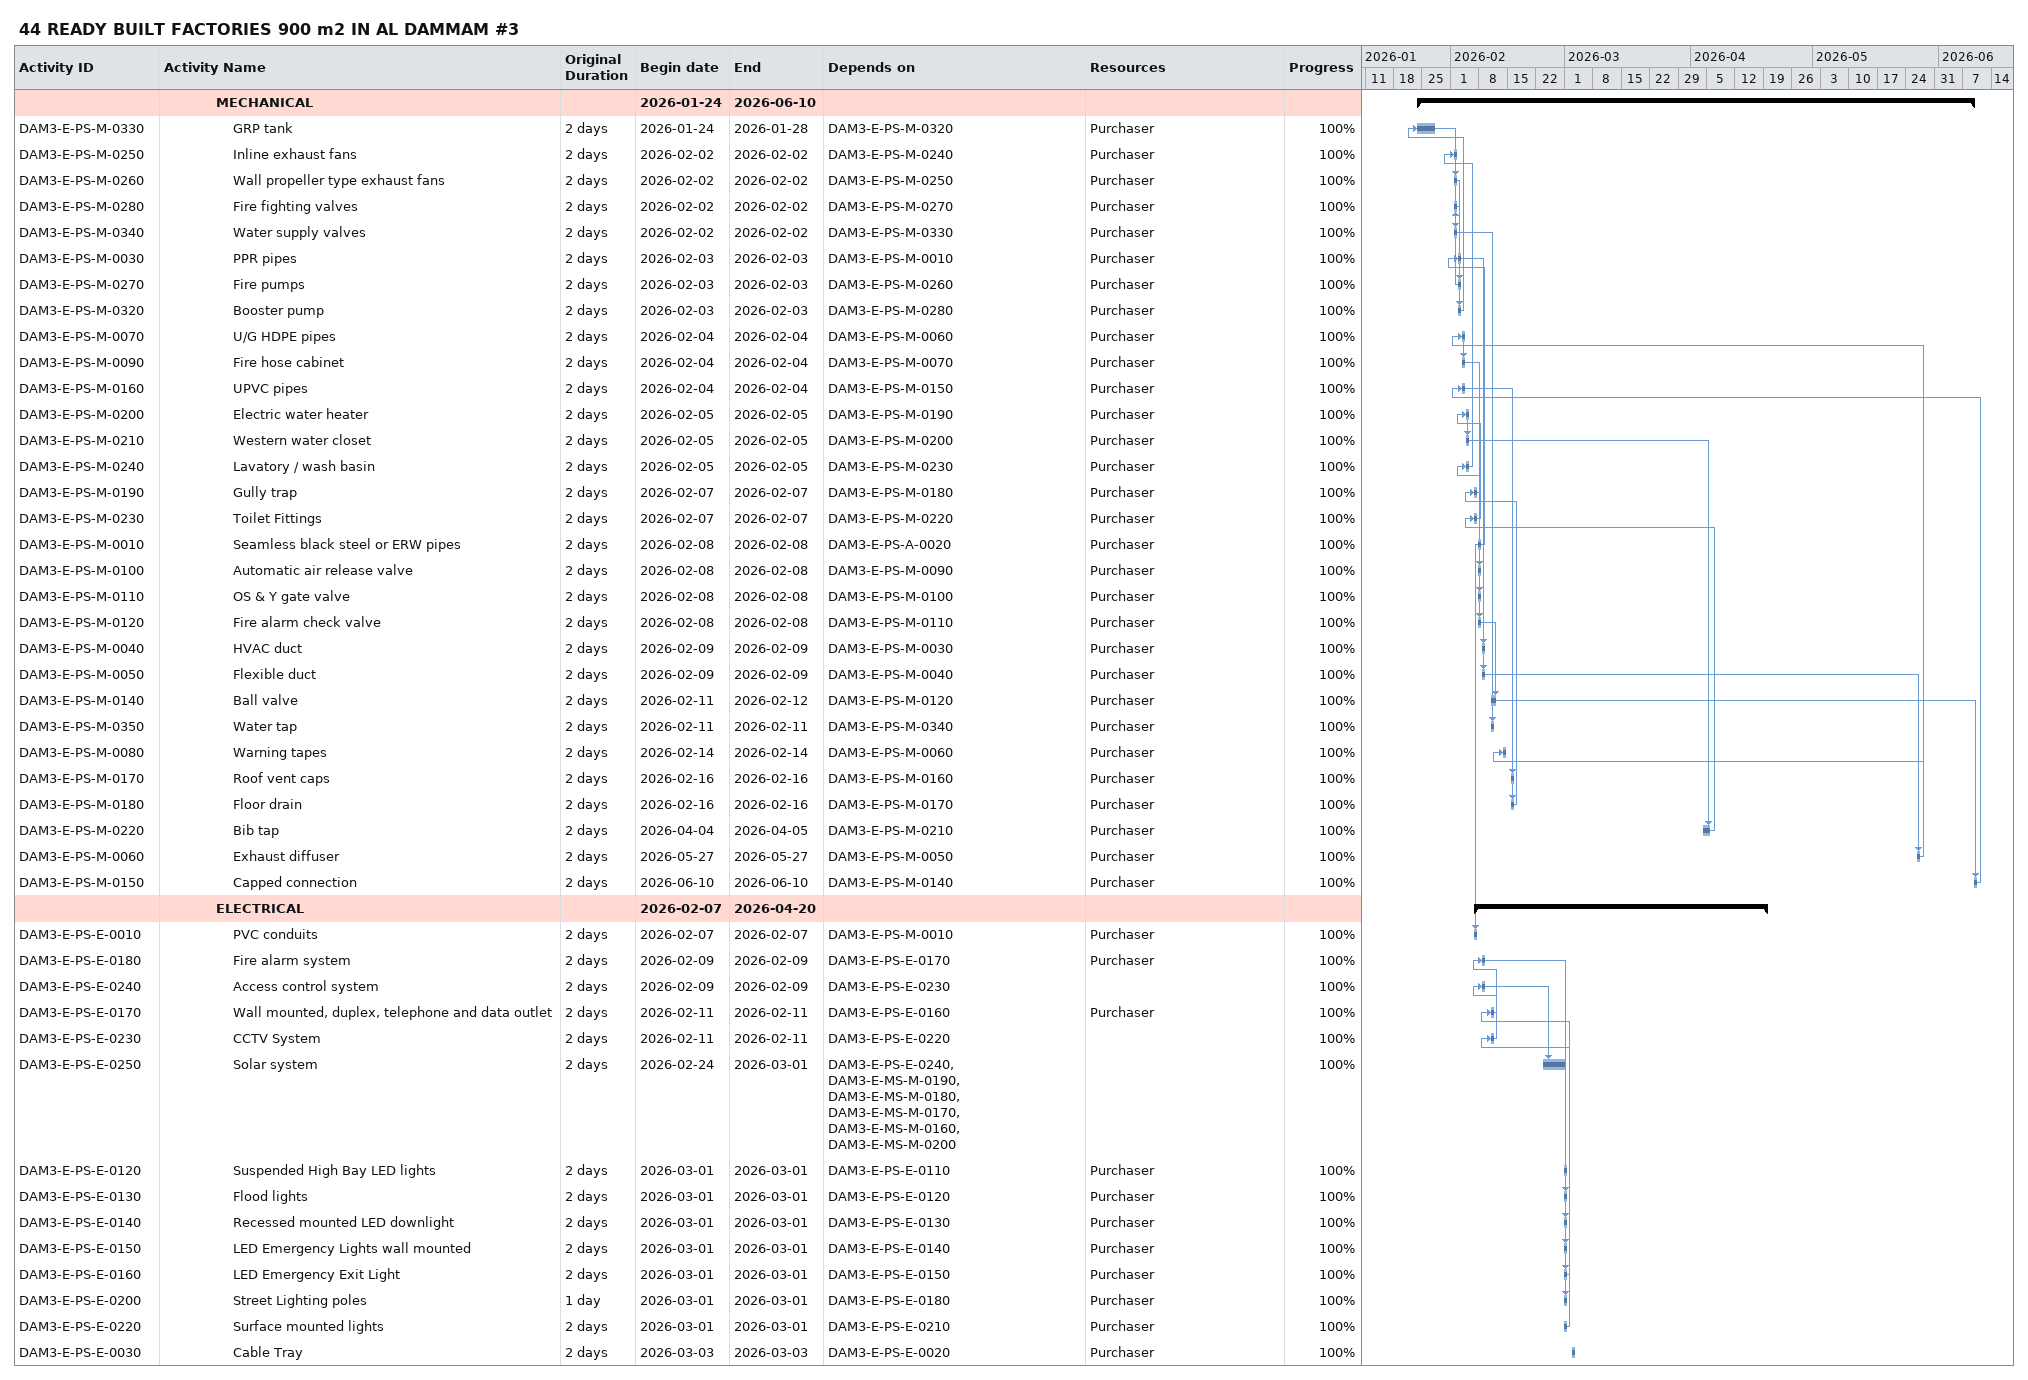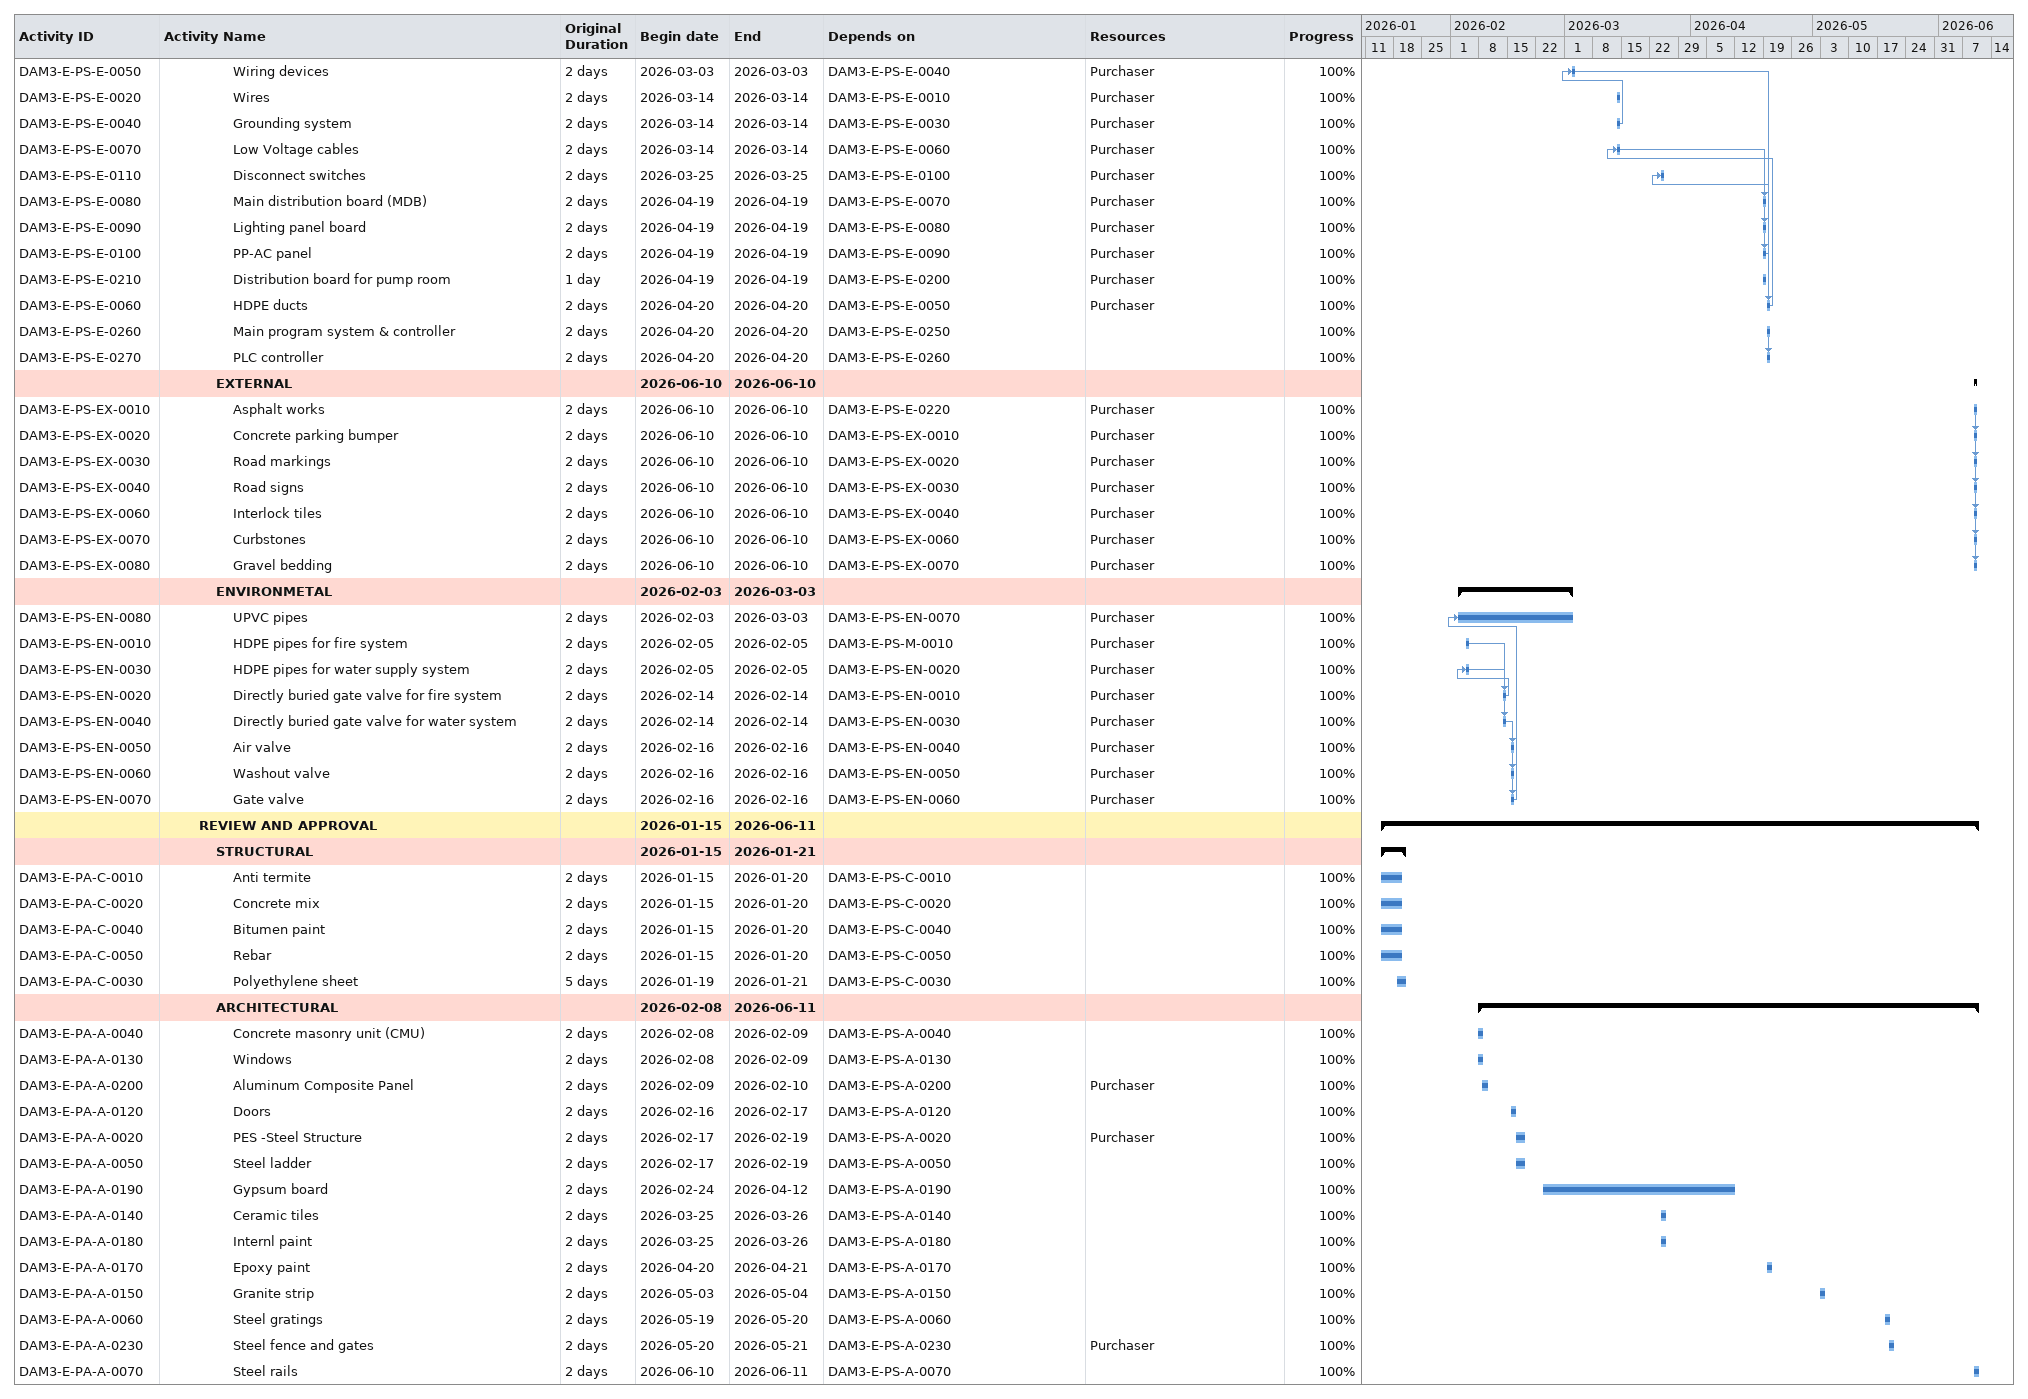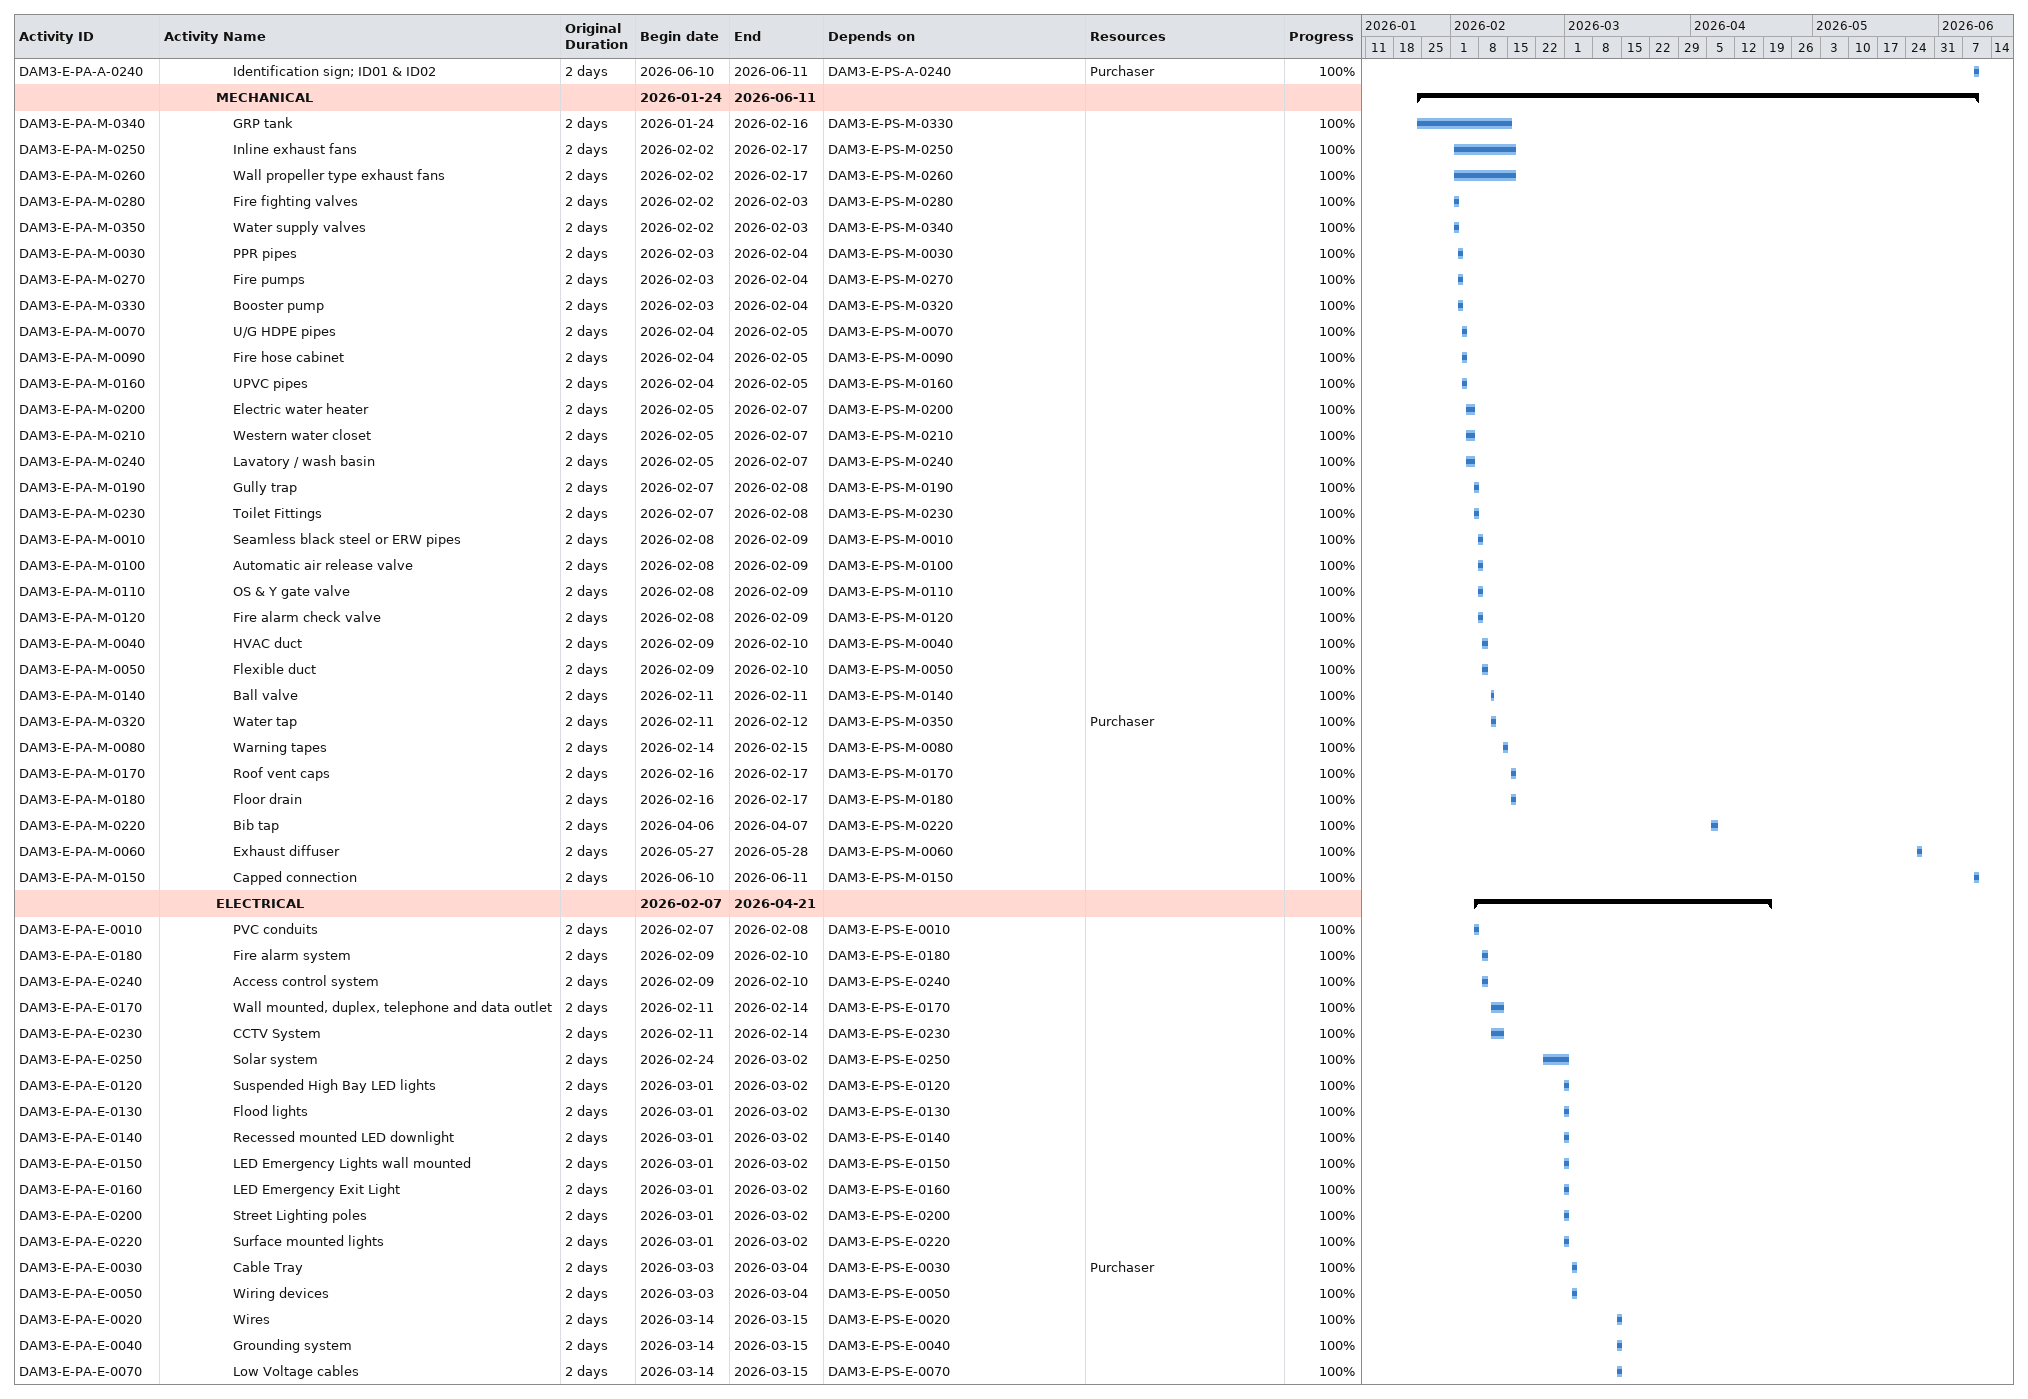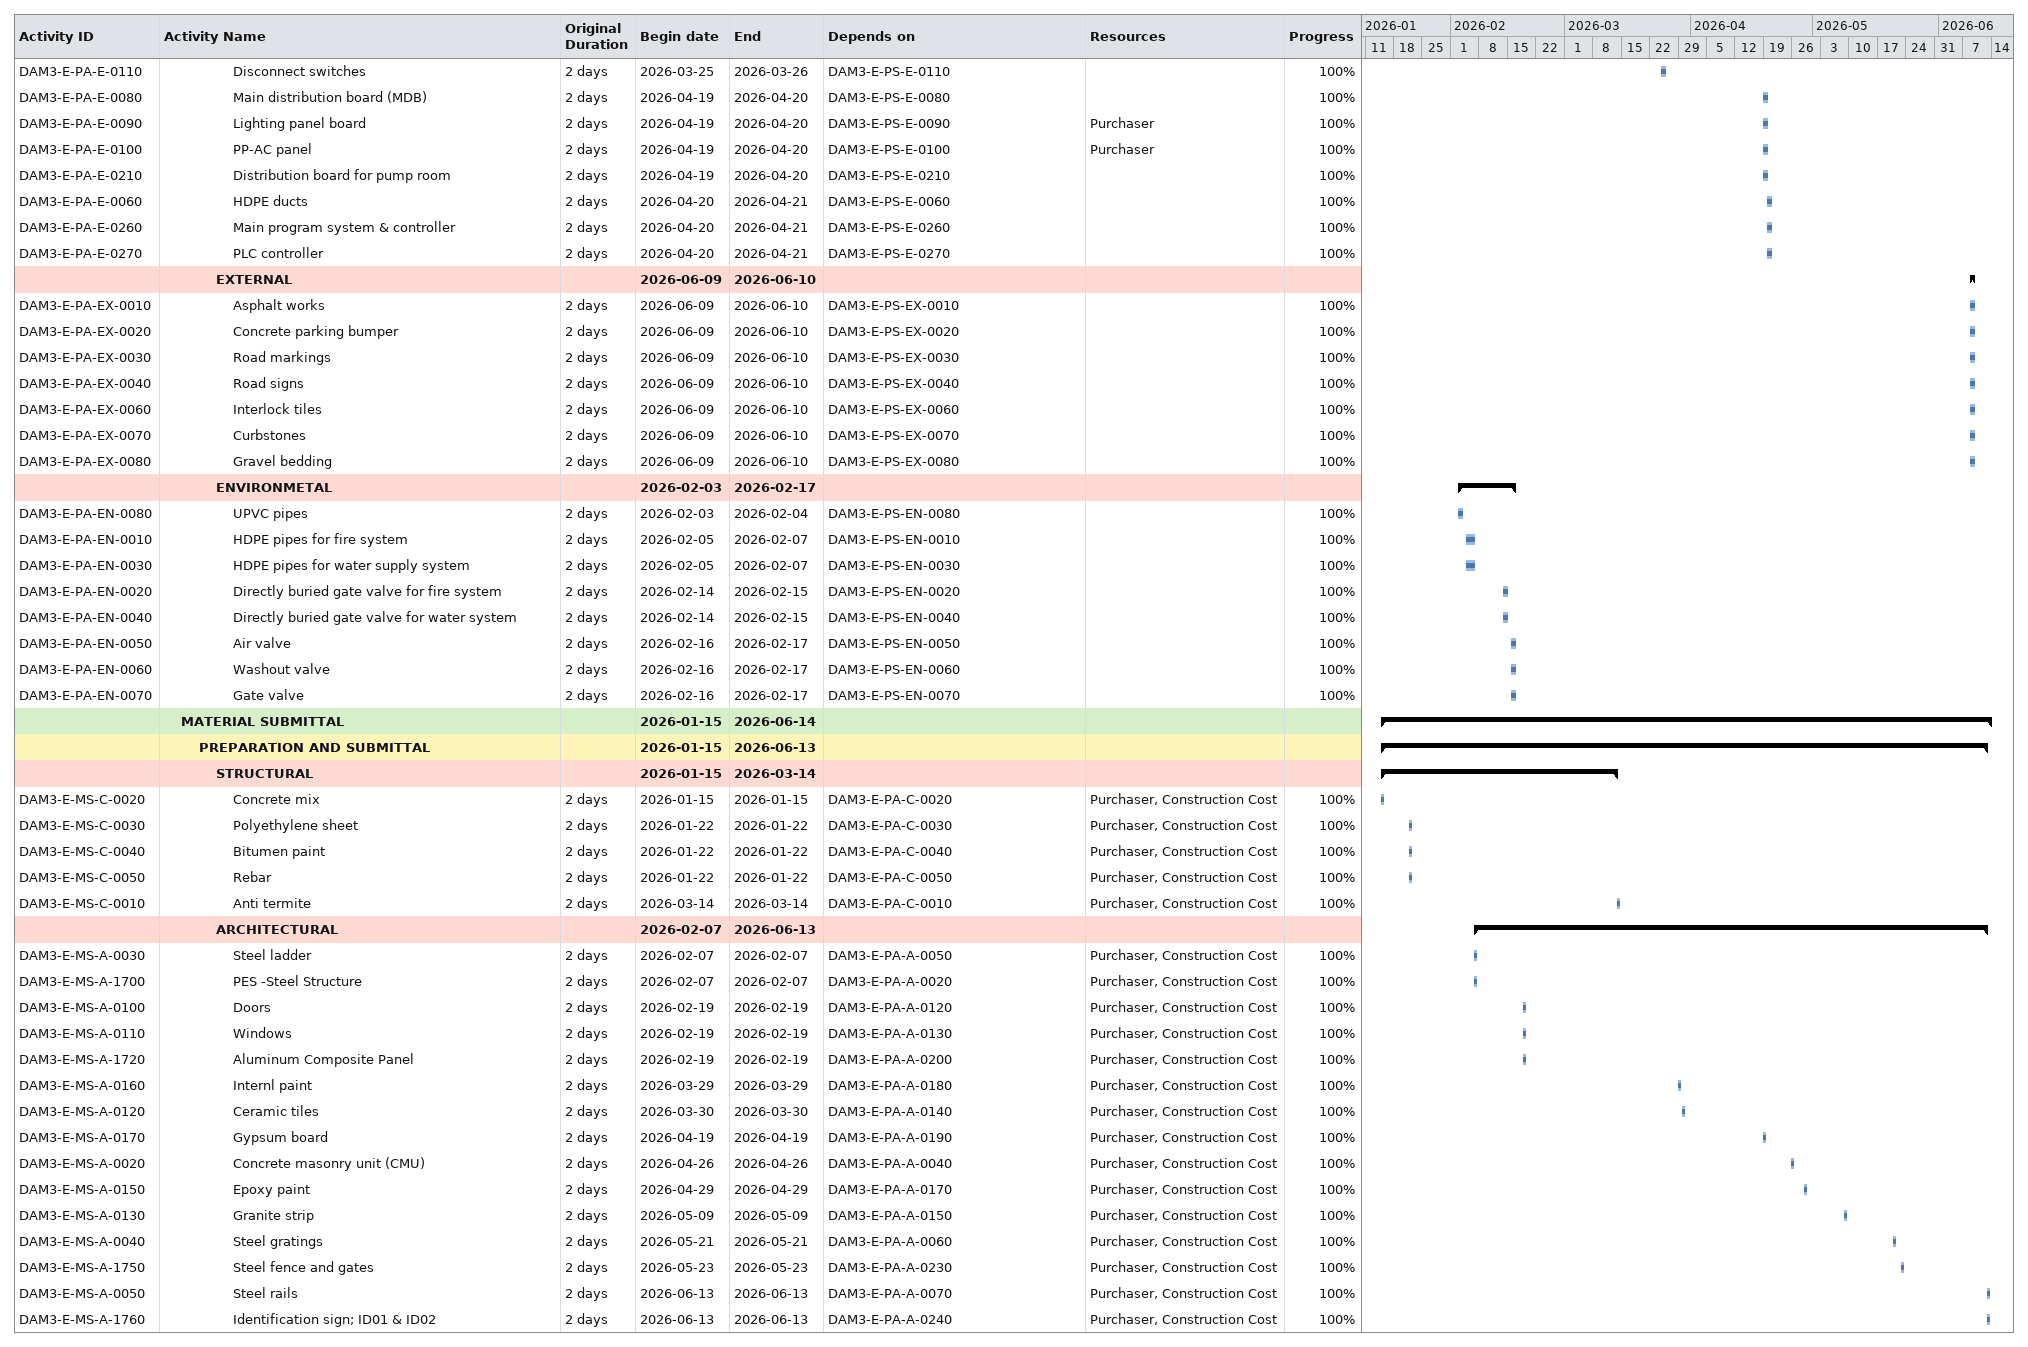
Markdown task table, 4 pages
44 READY BUILT FACTORIES 900 m2 IN AL DAMMAM #3

| ID | Level | Task | Original duration | Start | Finish | Predecessors | Resources | % complete |
|---|---|---|---|---|---|---|---|---|
|  | 4 | **MECHANICAL** |  | 2026-01-24 | 2026-06-10 |  |  |  |
| DAM3-E-PS-M-0330 | 5 | GRP tank | 2d | 2026-01-24 | 2026-01-28 | DAM3-E-PS-M-0320 | Purchaser | 100 |
| DAM3-E-PS-M-0250 | 5 | Inline exhaust fans | 2d | 2026-02-02 | 2026-02-02 | DAM3-E-PS-M-0240 | Purchaser | 100 |
| DAM3-E-PS-M-0260 | 5 | Wall propeller type exhaust fans | 2d | 2026-02-02 | 2026-02-02 | DAM3-E-PS-M-0250 | Purchaser | 100 |
| DAM3-E-PS-M-0280 | 5 | Fire fighting valves | 2d | 2026-02-02 | 2026-02-02 | DAM3-E-PS-M-0270 | Purchaser | 100 |
| DAM3-E-PS-M-0340 | 5 | Water supply valves | 2d | 2026-02-02 | 2026-02-02 | DAM3-E-PS-M-0330 | Purchaser | 100 |
| DAM3-E-PS-M-0030 | 5 | PPR pipes | 2d | 2026-02-03 | 2026-02-03 | DAM3-E-PS-M-0010 | Purchaser | 100 |
| DAM3-E-PS-M-0270 | 5 | Fire pumps | 2d | 2026-02-03 | 2026-02-03 | DAM3-E-PS-M-0260 | Purchaser | 100 |
| DAM3-E-PS-M-0320 | 5 | Booster pump | 2d | 2026-02-03 | 2026-02-03 | DAM3-E-PS-M-0280 | Purchaser | 100 |
| DAM3-E-PS-M-0070 | 5 | U/G HDPE pipes | 2d | 2026-02-04 | 2026-02-04 | DAM3-E-PS-M-0060 | Purchaser | 100 |
| DAM3-E-PS-M-0090 | 5 | Fire hose cabinet | 2d | 2026-02-04 | 2026-02-04 | DAM3-E-PS-M-0070 | Purchaser | 100 |
| DAM3-E-PS-M-0160 | 5 | UPVC pipes | 2d | 2026-02-04 | 2026-02-04 | DAM3-E-PS-M-0150 | Purchaser | 100 |
| DAM3-E-PS-M-0200 | 5 | Electric water heater | 2d | 2026-02-05 | 2026-02-05 | DAM3-E-PS-M-0190 | Purchaser | 100 |
| DAM3-E-PS-M-0210 | 5 | Western water closet | 2d | 2026-02-05 | 2026-02-05 | DAM3-E-PS-M-0200 | Purchaser | 100 |
| DAM3-E-PS-M-0240 | 5 | Lavatory / wash basin | 2d | 2026-02-05 | 2026-02-05 | DAM3-E-PS-M-0230 | Purchaser | 100 |
| DAM3-E-PS-M-0190 | 5 | Gully trap | 2d | 2026-02-07 | 2026-02-07 | DAM3-E-PS-M-0180 | Purchaser | 100 |
| DAM3-E-PS-M-0230 | 5 | Toilet Fittings | 2d | 2026-02-07 | 2026-02-07 | DAM3-E-PS-M-0220 | Purchaser | 100 |
| DAM3-E-PS-M-0010 | 5 | Seamless black steel or ERW pipes | 2d | 2026-02-08 | 2026-02-08 | DAM3-E-PS-A-0020 | Purchaser | 100 |
| DAM3-E-PS-M-0100 | 5 | Automatic air release valve | 2d | 2026-02-08 | 2026-02-08 | DAM3-E-PS-M-0090 | Purchaser | 100 |
| DAM3-E-PS-M-0110 | 5 | OS & Y gate valve | 2d | 2026-02-08 | 2026-02-08 | DAM3-E-PS-M-0100 | Purchaser | 100 |
| DAM3-E-PS-M-0120 | 5 | Fire alarm check valve | 2d | 2026-02-08 | 2026-02-08 | DAM3-E-PS-M-0110 | Purchaser | 100 |
| DAM3-E-PS-M-0040 | 5 | HVAC duct | 2d | 2026-02-09 | 2026-02-09 | DAM3-E-PS-M-0030 | Purchaser | 100 |
| DAM3-E-PS-M-0050 | 5 | Flexible duct | 2d | 2026-02-09 | 2026-02-09 | DAM3-E-PS-M-0040 | Purchaser | 100 |
| DAM3-E-PS-M-0140 | 5 | Ball valve | 2d | 2026-02-11 | 2026-02-12 | DAM3-E-PS-M-0120 | Purchaser | 100 |
| DAM3-E-PS-M-0350 | 5 | Water tap | 2d | 2026-02-11 | 2026-02-11 | DAM3-E-PS-M-0340 | Purchaser | 100 |
| DAM3-E-PS-M-0080 | 5 | Warning tapes | 2d | 2026-02-14 | 2026-02-14 | DAM3-E-PS-M-0060 | Purchaser | 100 |
| DAM3-E-PS-M-0170 | 5 | Roof vent caps | 2d | 2026-02-16 | 2026-02-16 | DAM3-E-PS-M-0160 | Purchaser | 100 |
| DAM3-E-PS-M-0180 | 5 | Floor drain | 2d | 2026-02-16 | 2026-02-16 | DAM3-E-PS-M-0170 | Purchaser | 100 |
| DAM3-E-PS-M-0220 | 5 | Bib tap | 2d | 2026-04-04 | 2026-04-05 | DAM3-E-PS-M-0210 | Purchaser | 100 |
| DAM3-E-PS-M-0060 | 5 | Exhaust diffuser | 2d | 2026-05-27 | 2026-05-27 | DAM3-E-PS-M-0050 | Purchaser | 100 |
| DAM3-E-PS-M-0150 | 5 | Capped connection | 2d | 2026-06-10 | 2026-06-10 | DAM3-E-PS-M-0140 | Purchaser | 100 |
|  | 4 | **ELECTRICAL** |  | 2026-02-07 | 2026-04-20 |  |  |  |
| DAM3-E-PS-E-0010 | 5 | PVC conduits | 2d | 2026-02-07 | 2026-02-07 | DAM3-E-PS-M-0010 | Purchaser | 100 |
| DAM3-E-PS-E-0180 | 5 | Fire alarm system | 2d | 2026-02-09 | 2026-02-09 | DAM3-E-PS-E-0170 | Purchaser | 100 |
| DAM3-E-PS-E-0240 | 5 | Access control system | 2d | 2026-02-09 | 2026-02-09 | DAM3-E-PS-E-0230 |  | 100 |
| DAM3-E-PS-E-0170 | 5 | Wall mounted, duplex, telephone and data outlet | 2d | 2026-02-11 | 2026-02-11 | DAM3-E-PS-E-0160 | Purchaser | 100 |
| DAM3-E-PS-E-0230 | 5 | CCTV System | 2d | 2026-02-11 | 2026-02-11 | DAM3-E-PS-E-0220 |  | 100 |
| DAM3-E-PS-E-0250 | 5 | Solar system | 2d | 2026-02-24 | 2026-03-01 | DAM3-E-PS-E-0240, DAM3-E-MS-M-0190, DAM3-E-MS-M-0180, DAM3-E-MS-M-0170, DAM3-E-MS-M-0160, DAM3-E-MS-M-0200 |  | 100 |
| DAM3-E-PS-E-0120 | 5 | Suspended High Bay LED lights | 2d | 2026-03-01 | 2026-03-01 | DAM3-E-PS-E-0110 | Purchaser | 100 |
| DAM3-E-PS-E-0130 | 5 | Flood lights | 2d | 2026-03-01 | 2026-03-01 | DAM3-E-PS-E-0120 | Purchaser | 100 |
| DAM3-E-PS-E-0140 | 5 | Recessed mounted LED downlight | 2d | 2026-03-01 | 2026-03-01 | DAM3-E-PS-E-0130 | Purchaser | 100 |
| DAM3-E-PS-E-0150 | 5 | LED Emergency Lights wall mounted | 2d | 2026-03-01 | 2026-03-01 | DAM3-E-PS-E-0140 | Purchaser | 100 |
| DAM3-E-PS-E-0160 | 5 | LED Emergency Exit Light | 2d | 2026-03-01 | 2026-03-01 | DAM3-E-PS-E-0150 | Purchaser | 100 |
| DAM3-E-PS-E-0200 | 5 | Street Lighting poles | 1d | 2026-03-01 | 2026-03-01 | DAM3-E-PS-E-0180 | Purchaser | 100 |
| DAM3-E-PS-E-0220 | 5 | Surface mounted lights | 2d | 2026-03-01 | 2026-03-01 | DAM3-E-PS-E-0210 | Purchaser | 100 |
| DAM3-E-PS-E-0030 | 5 | Cable Tray | 2d | 2026-03-03 | 2026-03-03 | DAM3-E-PS-E-0020 | Purchaser | 100 |
| DAM3-E-PS-E-0050 | 5 | Wiring devices | 2d | 2026-03-03 | 2026-03-03 | DAM3-E-PS-E-0040 | Purchaser | 100 |
| DAM3-E-PS-E-0020 | 5 | Wires | 2d | 2026-03-14 | 2026-03-14 | DAM3-E-PS-E-0010 | Purchaser | 100 |
| DAM3-E-PS-E-0040 | 5 | Grounding system | 2d | 2026-03-14 | 2026-03-14 | DAM3-E-PS-E-0030 | Purchaser | 100 |
| DAM3-E-PS-E-0070 | 5 | Low Voltage cables | 2d | 2026-03-14 | 2026-03-14 | DAM3-E-PS-E-0060 | Purchaser | 100 |
| DAM3-E-PS-E-0110 | 5 | Disconnect switches | 2d | 2026-03-25 | 2026-03-25 | DAM3-E-PS-E-0100 | Purchaser | 100 |
| DAM3-E-PS-E-0080 | 5 | Main distribution board (MDB) | 2d | 2026-04-19 | 2026-04-19 | DAM3-E-PS-E-0070 | Purchaser | 100 |
| DAM3-E-PS-E-0090 | 5 | Lighting panel board | 2d | 2026-04-19 | 2026-04-19 | DAM3-E-PS-E-0080 | Purchaser | 100 |
| DAM3-E-PS-E-0100 | 5 | PP-AC panel | 2d | 2026-04-19 | 2026-04-19 | DAM3-E-PS-E-0090 | Purchaser | 100 |
| DAM3-E-PS-E-0210 | 5 | Distribution board for pump room | 1d | 2026-04-19 | 2026-04-19 | DAM3-E-PS-E-0200 | Purchaser | 100 |
| DAM3-E-PS-E-0060 | 5 | HDPE ducts | 2d | 2026-04-20 | 2026-04-20 | DAM3-E-PS-E-0050 | Purchaser | 100 |
| DAM3-E-PS-E-0260 | 5 | Main program system & controller | 2d | 2026-04-20 | 2026-04-20 | DAM3-E-PS-E-0250 |  | 100 |
| DAM3-E-PS-E-0270 | 5 | PLC controller | 2d | 2026-04-20 | 2026-04-20 | DAM3-E-PS-E-0260 |  | 100 |
|  | 4 | **EXTERNAL** |  | 2026-06-10 | 2026-06-10 |  |  |  |
| DAM3-E-PS-EX-0010 | 5 | Asphalt works | 2d | 2026-06-10 | 2026-06-10 | DAM3-E-PS-E-0220 | Purchaser | 100 |
| DAM3-E-PS-EX-0020 | 5 | Concrete parking bumper | 2d | 2026-06-10 | 2026-06-10 | DAM3-E-PS-EX-0010 | Purchaser | 100 |
| DAM3-E-PS-EX-0030 | 5 | Road markings | 2d | 2026-06-10 | 2026-06-10 | DAM3-E-PS-EX-0020 | Purchaser | 100 |
| DAM3-E-PS-EX-0040 | 5 | Road signs | 2d | 2026-06-10 | 2026-06-10 | DAM3-E-PS-EX-0030 | Purchaser | 100 |
| DAM3-E-PS-EX-0060 | 5 | Interlock tiles | 2d | 2026-06-10 | 2026-06-10 | DAM3-E-PS-EX-0040 | Purchaser | 100 |
| DAM3-E-PS-EX-0070 | 5 | Curbstones | 2d | 2026-06-10 | 2026-06-10 | DAM3-E-PS-EX-0060 | Purchaser | 100 |
| DAM3-E-PS-EX-0080 | 5 | Gravel bedding | 2d | 2026-06-10 | 2026-06-10 | DAM3-E-PS-EX-0070 | Purchaser | 100 |
|  | 4 | **ENVIRONMETAL** |  | 2026-02-03 | 2026-03-03 |  |  |  |
| DAM3-E-PS-EN-0080 | 5 | UPVC pipes | 2d | 2026-02-03 | 2026-03-03 | DAM3-E-PS-EN-0070 | Purchaser | 100 |
| DAM3-E-PS-EN-0010 | 5 | HDPE pipes for fire system | 2d | 2026-02-05 | 2026-02-05 | DAM3-E-PS-M-0010 | Purchaser | 100 |
| DAM3-E-PS-EN-0030 | 5 | HDPE pipes for water supply system | 2d | 2026-02-05 | 2026-02-05 | DAM3-E-PS-EN-0020 | Purchaser | 100 |
| DAM3-E-PS-EN-0020 | 5 | Directly buried gate valve for fire system | 2d | 2026-02-14 | 2026-02-14 | DAM3-E-PS-EN-0010 | Purchaser | 100 |
| DAM3-E-PS-EN-0040 | 5 | Directly buried gate valve for water system | 2d | 2026-02-14 | 2026-02-14 | DAM3-E-PS-EN-0030 | Purchaser | 100 |
| DAM3-E-PS-EN-0050 | 5 | Air valve | 2d | 2026-02-16 | 2026-02-16 | DAM3-E-PS-EN-0040 | Purchaser | 100 |
| DAM3-E-PS-EN-0060 | 5 | Washout valve | 2d | 2026-02-16 | 2026-02-16 | DAM3-E-PS-EN-0050 | Purchaser | 100 |
| DAM3-E-PS-EN-0070 | 5 | Gate valve | 2d | 2026-02-16 | 2026-02-16 | DAM3-E-PS-EN-0060 | Purchaser | 100 |
|  | 3 | **REVIEW AND APPROVAL** |  | 2026-01-15 | 2026-06-11 |  |  |  |
|  | 4 | **STRUCTURAL** |  | 2026-01-15 | 2026-01-21 |  |  |  |
| DAM3-E-PA-C-0010 | 5 | Anti termite | 2d | 2026-01-15 | 2026-01-20 | DAM3-E-PS-C-0010 |  | 100 |
| DAM3-E-PA-C-0020 | 5 | Concrete mix | 2d | 2026-01-15 | 2026-01-20 | DAM3-E-PS-C-0020 |  | 100 |
| DAM3-E-PA-C-0040 | 5 | Bitumen paint | 2d | 2026-01-15 | 2026-01-20 | DAM3-E-PS-C-0040 |  | 100 |
| DAM3-E-PA-C-0050 | 5 | Rebar | 2d | 2026-01-15 | 2026-01-20 | DAM3-E-PS-C-0050 |  | 100 |
| DAM3-E-PA-C-0030 | 5 | Polyethylene sheet | 5d | 2026-01-19 | 2026-01-21 | DAM3-E-PS-C-0030 |  | 100 |
|  | 4 | **ARCHITECTURAL** |  | 2026-02-08 | 2026-06-11 |  |  |  |
| DAM3-E-PA-A-0040 | 5 | Concrete masonry unit (CMU) | 2d | 2026-02-08 | 2026-02-09 | DAM3-E-PS-A-0040 |  | 100 |
| DAM3-E-PA-A-0130 | 5 | Windows | 2d | 2026-02-08 | 2026-02-09 | DAM3-E-PS-A-0130 |  | 100 |
| DAM3-E-PA-A-0200 | 5 | Aluminum Composite Panel | 2d | 2026-02-09 | 2026-02-10 | DAM3-E-PS-A-0200 | Purchaser | 100 |
| DAM3-E-PA-A-0120 | 5 | Doors | 2d | 2026-02-16 | 2026-02-17 | DAM3-E-PS-A-0120 |  | 100 |
| DAM3-E-PA-A-0020 | 5 | PES -Steel Structure | 2d | 2026-02-17 | 2026-02-19 | DAM3-E-PS-A-0020 | Purchaser | 100 |
| DAM3-E-PA-A-0050 | 5 | Steel ladder | 2d | 2026-02-17 | 2026-02-19 | DAM3-E-PS-A-0050 |  | 100 |
| DAM3-E-PA-A-0190 | 5 | Gypsum board | 2d | 2026-02-24 | 2026-04-12 | DAM3-E-PS-A-0190 |  | 100 |
| DAM3-E-PA-A-0140 | 5 | Ceramic tiles | 2d | 2026-03-25 | 2026-03-26 | DAM3-E-PS-A-0140 |  | 100 |
| DAM3-E-PA-A-0180 | 5 | Internl paint | 2d | 2026-03-25 | 2026-03-26 | DAM3-E-PS-A-0180 |  | 100 |
| DAM3-E-PA-A-0170 | 5 | Epoxy paint | 2d | 2026-04-20 | 2026-04-21 | DAM3-E-PS-A-0170 |  | 100 |
| DAM3-E-PA-A-0150 | 5 | Granite strip | 2d | 2026-05-03 | 2026-05-04 | DAM3-E-PS-A-0150 |  | 100 |
| DAM3-E-PA-A-0060 | 5 | Steel gratings | 2d | 2026-05-19 | 2026-05-20 | DAM3-E-PS-A-0060 |  | 100 |
| DAM3-E-PA-A-0230 | 5 | Steel fence and gates | 2d | 2026-05-20 | 2026-05-21 | DAM3-E-PS-A-0230 | Purchaser | 100 |
| DAM3-E-PA-A-0070 | 5 | Steel rails | 2d | 2026-06-10 | 2026-06-11 | DAM3-E-PS-A-0070 |  | 100 |
| DAM3-E-PA-A-0240 | 5 | Identification sign; ID01 & ID02 | 2d | 2026-06-10 | 2026-06-11 | DAM3-E-PS-A-0240 | Purchaser | 100 |
|  | 4 | **MECHANICAL** |  | 2026-01-24 | 2026-06-11 |  |  |  |
| DAM3-E-PA-M-0340 | 5 | GRP tank | 2d | 2026-01-24 | 2026-02-16 | DAM3-E-PS-M-0330 |  | 100 |
| DAM3-E-PA-M-0250 | 5 | Inline exhaust fans | 2d | 2026-02-02 | 2026-02-17 | DAM3-E-PS-M-0250 |  | 100 |
| DAM3-E-PA-M-0260 | 5 | Wall propeller type exhaust fans | 2d | 2026-02-02 | 2026-02-17 | DAM3-E-PS-M-0260 |  | 100 |
| DAM3-E-PA-M-0280 | 5 | Fire fighting valves | 2d | 2026-02-02 | 2026-02-03 | DAM3-E-PS-M-0280 |  | 100 |
| DAM3-E-PA-M-0350 | 5 | Water supply valves | 2d | 2026-02-02 | 2026-02-03 | DAM3-E-PS-M-0340 |  | 100 |
| DAM3-E-PA-M-0030 | 5 | PPR pipes | 2d | 2026-02-03 | 2026-02-04 | DAM3-E-PS-M-0030 |  | 100 |
| DAM3-E-PA-M-0270 | 5 | Fire pumps | 2d | 2026-02-03 | 2026-02-04 | DAM3-E-PS-M-0270 |  | 100 |
| DAM3-E-PA-M-0330 | 5 | Booster pump | 2d | 2026-02-03 | 2026-02-04 | DAM3-E-PS-M-0320 |  | 100 |
| DAM3-E-PA-M-0070 | 5 | U/G HDPE pipes | 2d | 2026-02-04 | 2026-02-05 | DAM3-E-PS-M-0070 |  | 100 |
| DAM3-E-PA-M-0090 | 5 | Fire hose cabinet | 2d | 2026-02-04 | 2026-02-05 | DAM3-E-PS-M-0090 |  | 100 |
| DAM3-E-PA-M-0160 | 5 | UPVC pipes | 2d | 2026-02-04 | 2026-02-05 | DAM3-E-PS-M-0160 |  | 100 |
| DAM3-E-PA-M-0200 | 5 | Electric water heater | 2d | 2026-02-05 | 2026-02-07 | DAM3-E-PS-M-0200 |  | 100 |
| DAM3-E-PA-M-0210 | 5 | Western water closet | 2d | 2026-02-05 | 2026-02-07 | DAM3-E-PS-M-0210 |  | 100 |
| DAM3-E-PA-M-0240 | 5 | Lavatory / wash basin | 2d | 2026-02-05 | 2026-02-07 | DAM3-E-PS-M-0240 |  | 100 |
| DAM3-E-PA-M-0190 | 5 | Gully trap | 2d | 2026-02-07 | 2026-02-08 | DAM3-E-PS-M-0190 |  | 100 |
| DAM3-E-PA-M-0230 | 5 | Toilet Fittings | 2d | 2026-02-07 | 2026-02-08 | DAM3-E-PS-M-0230 |  | 100 |
| DAM3-E-PA-M-0010 | 5 | Seamless black steel or ERW pipes | 2d | 2026-02-08 | 2026-02-09 | DAM3-E-PS-M-0010 |  | 100 |
| DAM3-E-PA-M-0100 | 5 | Automatic air release valve | 2d | 2026-02-08 | 2026-02-09 | DAM3-E-PS-M-0100 |  | 100 |
| DAM3-E-PA-M-0110 | 5 | OS & Y gate valve | 2d | 2026-02-08 | 2026-02-09 | DAM3-E-PS-M-0110 |  | 100 |
| DAM3-E-PA-M-0120 | 5 | Fire alarm check valve | 2d | 2026-02-08 | 2026-02-09 | DAM3-E-PS-M-0120 |  | 100 |
| DAM3-E-PA-M-0040 | 5 | HVAC duct | 2d | 2026-02-09 | 2026-02-10 | DAM3-E-PS-M-0040 |  | 100 |
| DAM3-E-PA-M-0050 | 5 | Flexible duct | 2d | 2026-02-09 | 2026-02-10 | DAM3-E-PS-M-0050 |  | 100 |
| DAM3-E-PA-M-0140 | 5 | Ball valve | 2d | 2026-02-11 | 2026-02-11 | DAM3-E-PS-M-0140 |  | 100 |
| DAM3-E-PA-M-0320 | 5 | Water tap | 2d | 2026-02-11 | 2026-02-12 | DAM3-E-PS-M-0350 | Purchaser | 100 |
| DAM3-E-PA-M-0080 | 5 | Warning tapes | 2d | 2026-02-14 | 2026-02-15 | DAM3-E-PS-M-0080 |  | 100 |
| DAM3-E-PA-M-0170 | 5 | Roof vent caps | 2d | 2026-02-16 | 2026-02-17 | DAM3-E-PS-M-0170 |  | 100 |
| DAM3-E-PA-M-0180 | 5 | Floor drain | 2d | 2026-02-16 | 2026-02-17 | DAM3-E-PS-M-0180 |  | 100 |
| DAM3-E-PA-M-0220 | 5 | Bib tap | 2d | 2026-04-06 | 2026-04-07 | DAM3-E-PS-M-0220 |  | 100 |
| DAM3-E-PA-M-0060 | 5 | Exhaust diffuser | 2d | 2026-05-27 | 2026-05-28 | DAM3-E-PS-M-0060 |  | 100 |
| DAM3-E-PA-M-0150 | 5 | Capped connection | 2d | 2026-06-10 | 2026-06-11 | DAM3-E-PS-M-0150 |  | 100 |
|  | 4 | **ELECTRICAL** |  | 2026-02-07 | 2026-04-21 |  |  |  |
| DAM3-E-PA-E-0010 | 5 | PVC conduits | 2d | 2026-02-07 | 2026-02-08 | DAM3-E-PS-E-0010 |  | 100 |
| DAM3-E-PA-E-0180 | 5 | Fire alarm system | 2d | 2026-02-09 | 2026-02-10 | DAM3-E-PS-E-0180 |  | 100 |
| DAM3-E-PA-E-0240 | 5 | Access control system | 2d | 2026-02-09 | 2026-02-10 | DAM3-E-PS-E-0240 |  | 100 |
| DAM3-E-PA-E-0170 | 5 | Wall mounted, duplex, telephone and data outlet | 2d | 2026-02-11 | 2026-02-14 | DAM3-E-PS-E-0170 |  | 100 |
| DAM3-E-PA-E-0230 | 5 | CCTV System | 2d | 2026-02-11 | 2026-02-14 | DAM3-E-PS-E-0230 |  | 100 |
| DAM3-E-PA-E-0250 | 5 | Solar system | 2d | 2026-02-24 | 2026-03-02 | DAM3-E-PS-E-0250 |  | 100 |
| DAM3-E-PA-E-0120 | 5 | Suspended High Bay LED lights | 2d | 2026-03-01 | 2026-03-02 | DAM3-E-PS-E-0120 |  | 100 |
| DAM3-E-PA-E-0130 | 5 | Flood lights | 2d | 2026-03-01 | 2026-03-02 | DAM3-E-PS-E-0130 |  | 100 |
| DAM3-E-PA-E-0140 | 5 | Recessed mounted LED downlight | 2d | 2026-03-01 | 2026-03-02 | DAM3-E-PS-E-0140 |  | 100 |
| DAM3-E-PA-E-0150 | 5 | LED Emergency Lights wall mounted | 2d | 2026-03-01 | 2026-03-02 | DAM3-E-PS-E-0150 |  | 100 |
| DAM3-E-PA-E-0160 | 5 | LED Emergency Exit Light | 2d | 2026-03-01 | 2026-03-02 | DAM3-E-PS-E-0160 |  | 100 |
| DAM3-E-PA-E-0200 | 5 | Street Lighting poles | 2d | 2026-03-01 | 2026-03-02 | DAM3-E-PS-E-0200 |  | 100 |
| DAM3-E-PA-E-0220 | 5 | Surface mounted lights | 2d | 2026-03-01 | 2026-03-02 | DAM3-E-PS-E-0220 |  | 100 |
| DAM3-E-PA-E-0030 | 5 | Cable Tray | 2d | 2026-03-03 | 2026-03-04 | DAM3-E-PS-E-0030 | Purchaser | 100 |
| DAM3-E-PA-E-0050 | 5 | Wiring devices | 2d | 2026-03-03 | 2026-03-04 | DAM3-E-PS-E-0050 |  | 100 |
| DAM3-E-PA-E-0020 | 5 | Wires | 2d | 2026-03-14 | 2026-03-15 | DAM3-E-PS-E-0020 |  | 100 |
| DAM3-E-PA-E-0040 | 5 | Grounding system | 2d | 2026-03-14 | 2026-03-15 | DAM3-E-PS-E-0040 |  | 100 |
| DAM3-E-PA-E-0070 | 5 | Low Voltage cables | 2d | 2026-03-14 | 2026-03-15 | DAM3-E-PS-E-0070 |  | 100 |
| DAM3-E-PA-E-0110 | 5 | Disconnect switches | 2d | 2026-03-25 | 2026-03-26 | DAM3-E-PS-E-0110 |  | 100 |
| DAM3-E-PA-E-0080 | 5 | Main distribution board (MDB) | 2d | 2026-04-19 | 2026-04-20 | DAM3-E-PS-E-0080 |  | 100 |
| DAM3-E-PA-E-0090 | 5 | Lighting panel board | 2d | 2026-04-19 | 2026-04-20 | DAM3-E-PS-E-0090 | Purchaser | 100 |
| DAM3-E-PA-E-0100 | 5 | PP-AC panel | 2d | 2026-04-19 | 2026-04-20 | DAM3-E-PS-E-0100 | Purchaser | 100 |
| DAM3-E-PA-E-0210 | 5 | Distribution board for pump room | 2d | 2026-04-19 | 2026-04-20 | DAM3-E-PS-E-0210 |  | 100 |
| DAM3-E-PA-E-0060 | 5 | HDPE ducts | 2d | 2026-04-20 | 2026-04-21 | DAM3-E-PS-E-0060 |  | 100 |
| DAM3-E-PA-E-0260 | 5 | Main program system & controller | 2d | 2026-04-20 | 2026-04-21 | DAM3-E-PS-E-0260 |  | 100 |
| DAM3-E-PA-E-0270 | 5 | PLC controller | 2d | 2026-04-20 | 2026-04-21 | DAM3-E-PS-E-0270 |  | 100 |
|  | 4 | **EXTERNAL** |  | 2026-06-09 | 2026-06-10 |  |  |  |
| DAM3-E-PA-EX-0010 | 5 | Asphalt works | 2d | 2026-06-09 | 2026-06-10 | DAM3-E-PS-EX-0010 |  | 100 |
| DAM3-E-PA-EX-0020 | 5 | Concrete parking bumper | 2d | 2026-06-09 | 2026-06-10 | DAM3-E-PS-EX-0020 |  | 100 |
| DAM3-E-PA-EX-0030 | 5 | Road markings | 2d | 2026-06-09 | 2026-06-10 | DAM3-E-PS-EX-0030 |  | 100 |
| DAM3-E-PA-EX-0040 | 5 | Road signs | 2d | 2026-06-09 | 2026-06-10 | DAM3-E-PS-EX-0040 |  | 100 |
| DAM3-E-PA-EX-0060 | 5 | Interlock tiles | 2d | 2026-06-09 | 2026-06-10 | DAM3-E-PS-EX-0060 |  | 100 |
| DAM3-E-PA-EX-0070 | 5 | Curbstones | 2d | 2026-06-09 | 2026-06-10 | DAM3-E-PS-EX-0070 |  | 100 |
| DAM3-E-PA-EX-0080 | 5 | Gravel bedding | 2d | 2026-06-09 | 2026-06-10 | DAM3-E-PS-EX-0080 |  | 100 |
|  | 4 | **ENVIRONMETAL** |  | 2026-02-03 | 2026-02-17 |  |  |  |
| DAM3-E-PA-EN-0080 | 5 | UPVC pipes | 2d | 2026-02-03 | 2026-02-04 | DAM3-E-PS-EN-0080 |  | 100 |
| DAM3-E-PA-EN-0010 | 5 | HDPE pipes for fire system | 2d | 2026-02-05 | 2026-02-07 | DAM3-E-PS-EN-0010 |  | 100 |
| DAM3-E-PA-EN-0030 | 5 | HDPE pipes for water supply system | 2d | 2026-02-05 | 2026-02-07 | DAM3-E-PS-EN-0030 |  | 100 |
| DAM3-E-PA-EN-0020 | 5 | Directly buried gate valve for fire system | 2d | 2026-02-14 | 2026-02-15 | DAM3-E-PS-EN-0020 |  | 100 |
| DAM3-E-PA-EN-0040 | 5 | Directly buried gate valve for water system | 2d | 2026-02-14 | 2026-02-15 | DAM3-E-PS-EN-0040 |  | 100 |
| DAM3-E-PA-EN-0050 | 5 | Air valve | 2d | 2026-02-16 | 2026-02-17 | DAM3-E-PS-EN-0050 |  | 100 |
| DAM3-E-PA-EN-0060 | 5 | Washout valve | 2d | 2026-02-16 | 2026-02-17 | DAM3-E-PS-EN-0060 |  | 100 |
| DAM3-E-PA-EN-0070 | 5 | Gate valve | 2d | 2026-02-16 | 2026-02-17 | DAM3-E-PS-EN-0070 |  | 100 |
|  | 2 | **MATERIAL SUBMITTAL** |  | 2026-01-15 | 2026-06-14 |  |  |  |
|  | 3 | **PREPARATION AND SUBMITTAL** |  | 2026-01-15 | 2026-06-13 |  |  |  |
|  | 4 | **STRUCTURAL** |  | 2026-01-15 | 2026-03-14 |  |  |  |
| DAM3-E-MS-C-0020 | 5 | Concrete mix | 2d | 2026-01-15 | 2026-01-15 | DAM3-E-PA-C-0020 | Purchaser, Construction Cost | 100 |
| DAM3-E-MS-C-0030 | 5 | Polyethylene sheet | 2d | 2026-01-22 | 2026-01-22 | DAM3-E-PA-C-0030 | Purchaser, Construction Cost | 100 |
| DAM3-E-MS-C-0040 | 5 | Bitumen paint | 2d | 2026-01-22 | 2026-01-22 | DAM3-E-PA-C-0040 | Purchaser, Construction Cost | 100 |
| DAM3-E-MS-C-0050 | 5 | Rebar | 2d | 2026-01-22 | 2026-01-22 | DAM3-E-PA-C-0050 | Purchaser, Construction Cost | 100 |
| DAM3-E-MS-C-0010 | 5 | Anti termite | 2d | 2026-03-14 | 2026-03-14 | DAM3-E-PA-C-0010 | Purchaser, Construction Cost | 100 |
|  | 4 | **ARCHITECTURAL** |  | 2026-02-07 | 2026-06-13 |  |  |  |
| DAM3-E-MS-A-0030 | 5 | Steel ladder | 2d | 2026-02-07 | 2026-02-07 | DAM3-E-PA-A-0050 | Purchaser, Construction Cost | 100 |
| DAM3-E-MS-A-1700 | 5 | PES -Steel Structure | 2d | 2026-02-07 | 2026-02-07 | DAM3-E-PA-A-0020 | Purchaser, Construction Cost | 100 |
| DAM3-E-MS-A-0100 | 5 | Doors | 2d | 2026-02-19 | 2026-02-19 | DAM3-E-PA-A-0120 | Purchaser, Construction Cost | 100 |
| DAM3-E-MS-A-0110 | 5 | Windows | 2d | 2026-02-19 | 2026-02-19 | DAM3-E-PA-A-0130 | Purchaser, Construction Cost | 100 |
| DAM3-E-MS-A-1720 | 5 | Aluminum Composite Panel | 2d | 2026-02-19 | 2026-02-19 | DAM3-E-PA-A-0200 | Purchaser, Construction Cost | 100 |
| DAM3-E-MS-A-0160 | 5 | Internl paint | 2d | 2026-03-29 | 2026-03-29 | DAM3-E-PA-A-0180 | Purchaser, Construction Cost | 100 |
| DAM3-E-MS-A-0120 | 5 | Ceramic tiles | 2d | 2026-03-30 | 2026-03-30 | DAM3-E-PA-A-0140 | Purchaser, Construction Cost | 100 |
| DAM3-E-MS-A-0170 | 5 | Gypsum board | 2d | 2026-04-19 | 2026-04-19 | DAM3-E-PA-A-0190 | Purchaser, Construction Cost | 100 |
| DAM3-E-MS-A-0020 | 5 | Concrete masonry unit (CMU) | 2d | 2026-04-26 | 2026-04-26 | DAM3-E-PA-A-0040 | Purchaser, Construction Cost | 100 |
| DAM3-E-MS-A-0150 | 5 | Epoxy paint | 2d | 2026-04-29 | 2026-04-29 | DAM3-E-PA-A-0170 | Purchaser, Construction Cost | 100 |
| DAM3-E-MS-A-0130 | 5 | Granite strip | 2d | 2026-05-09 | 2026-05-09 | DAM3-E-PA-A-0150 | Purchaser, Construction Cost | 100 |
| DAM3-E-MS-A-0040 | 5 | Steel gratings | 2d | 2026-05-21 | 2026-05-21 | DAM3-E-PA-A-0060 | Purchaser, Construction Cost | 100 |
| DAM3-E-MS-A-1750 | 5 | Steel fence and gates | 2d | 2026-05-23 | 2026-05-23 | DAM3-E-PA-A-0230 | Purchaser, Construction Cost | 100 |
| DAM3-E-MS-A-0050 | 5 | Steel rails | 2d | 2026-06-13 | 2026-06-13 | DAM3-E-PA-A-0070 | Purchaser, Construction Cost | 100 |
| DAM3-E-MS-A-1760 | 5 | Identification sign; ID01 & ID02 | 2d | 2026-06-13 | 2026-06-13 | DAM3-E-PA-A-0240 | Purchaser, Construction Cost | 100 |
